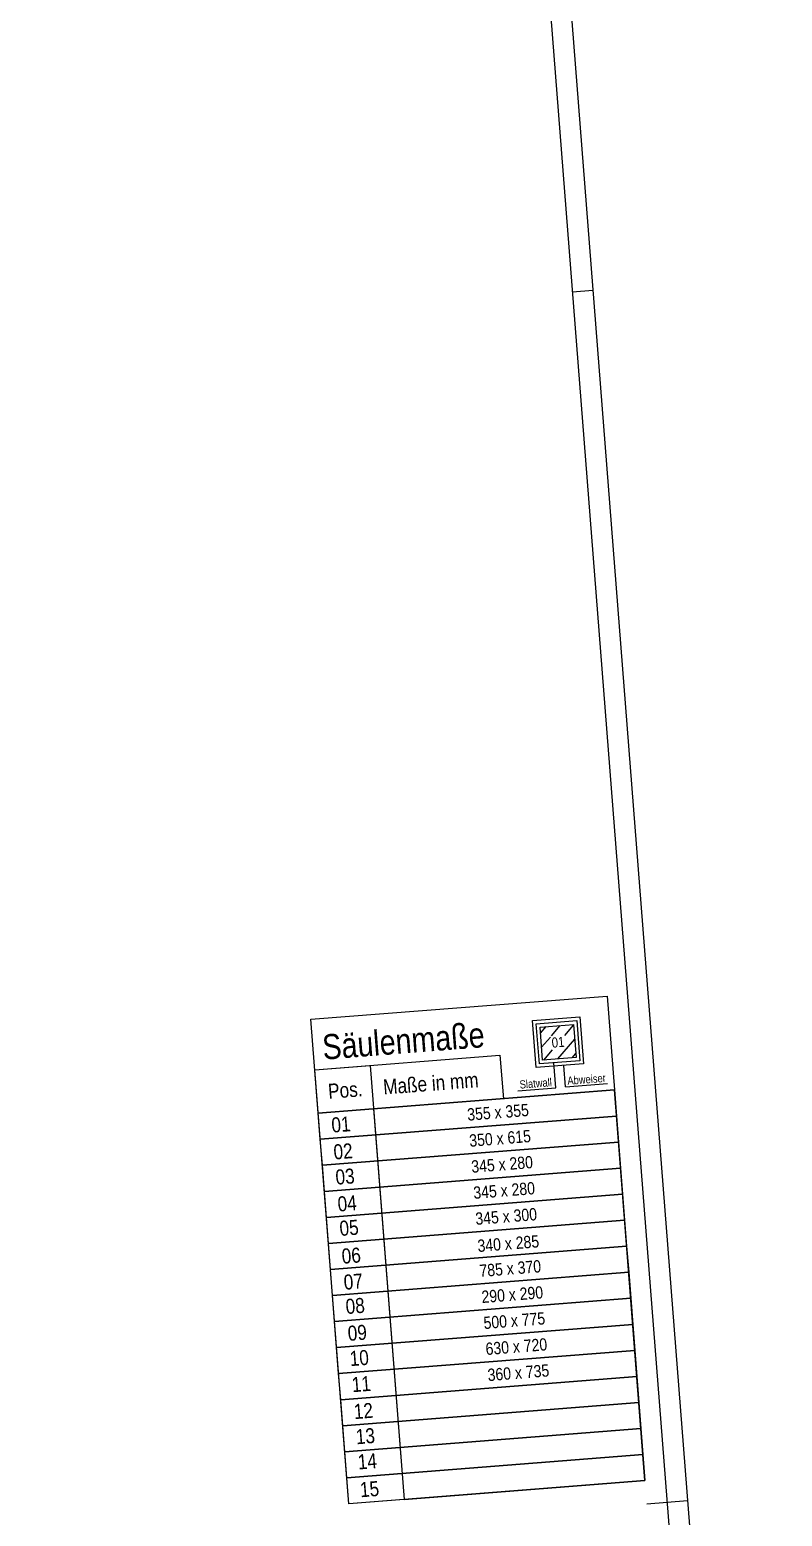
# Model space of a CAD drawing. Header units: millimetres. Extents: x 1954135 to 2038297, y 1349223 to 1397094.
# Drawn here: x 2012353 to 2021559, y 1368474 to 1386656 of the extents above; entities that cross this region are included whole.
import ezdxf
from ezdxf.enums import TextEntityAlignment as Align

# ---------------------------------------------------------------- set-up
doc = ezdxf.new("R2010")
doc.units = ezdxf.units.MM
doc.header["$MEASUREMENT"] = 0
doc.layers.add('99_Zeichenkopf', color=7, linetype='Continuous', lineweight=0)
doc.layers.add('99_Zeichenkopf (Construction)', color=7, linetype='Continuous', lineweight=0)
doc.styles.add('Rossmann', font='ARIALN.TTF', dxfattribs={"height": 100})
doc.styles.add('Style-Arial Narrow', font='ARIALN.TTF')

# ---------------------------------------------------------------- blocks, each defined once
blk = doc.blocks.new('*U328')
at = {"layer": '99_Zeichenkopf', "color": 5, "linetype": 'Continuous', "lineweight": 13}
blk.add_line((-230, -83), (278, -83), dxfattribs=at)
at = {"layer": '99_Zeichenkopf', "color": 5, "linetype": 'Continuous', "lineweight": 13, "style": 'Rossmann'}
blk.add_text('Slatwall', height=108.7, dxfattribs=at).set_placement((-199, 50), align=Align.TOP_LEFT)
blk = doc.blocks.new('*U329')
at = {"layer": '99_Zeichenkopf', "color": 253, "linetype": 'Continuous', "lineweight": 13}
blk.add_line((-263, -84), (298, -84), dxfattribs=at)
at = {"layer": '99_Zeichenkopf', "color": 253, "linetype": 'Continuous', "lineweight": 13, "style": 'Rossmann'}
blk.add_text('Abweiser', height=108.7, dxfattribs=at).set_placement((-233, 50), align=Align.TOP_LEFT)
blk = doc.blocks.new('*U327')
at = {"layer": '99_Zeichenkopf', "linetype": 'Continuous', "lineweight": 0}
h = blk.add_hatch(dxfattribs=at)
h.set_pattern_fill('HATCH', style=0, pattern_type=2)
h.set_pattern_definition([(45, (2190.58, 2297.59), (-86.557, 86.557), [])])
h.paths.add_polyline_path([(970, 2264), (1381, 2264), (1381, 2671), (970, 2671)])
h.paths.add_polyline_path([(1086, 2554), (1265, 2554), (1265, 2382), (1086, 2382)], flags=17)
at = {"layer": '99_Zeichenkopf', "color": 5, "linetype": 'Continuous', "lineweight": 13}
blk.add_line((1104, 1916), (1104, 2222), dxfattribs=at)
at = {"layer": '99_Zeichenkopf', "color": 253, "linetype": 'Continuous', "lineweight": 13}
blk.add_line((1224, 1916), (1224, 2179), dxfattribs=at)
at = {"layer": '99_Zeichenkopf', "color": 253, "linetype": 'Continuous', "lineweight": 13, "flags": 128}
blk.add_lwpolyline([(884, 2757), (1466, 2757), (1466, 2179), (884, 2179)], close=True, dxfattribs=at)
at = {"layer": '99_Zeichenkopf', "color": 5, "linetype": 'Continuous', "lineweight": 13, "flags": 128}
blk.add_lwpolyline([(927, 2714), (1423, 2714), (1423, 2222), (927, 2222)], close=True, dxfattribs=at)
at = {"layer": '99_Zeichenkopf', "color": 7, "linetype": 'Continuous', "lineweight": 0, "flags": 128}
blk.add_lwpolyline([(970, 2671), (1381, 2671), (1381, 2264), (970, 2264)], close=True, dxfattribs=at)
at = {"layer": '99_Zeichenkopf (Construction)', "color": 7, "linetype": 'Continuous', "lineweight": 0, "flags": 128}
for points in [[(-1817, 2984), (1817, 2984), (1817, 1832), (-1817, 1832)], [(-1817, 2364), (-1138, 2364), (-1138, -2961), (-1817, -2961)], [(-1817, 2364), (454, 2364), (454, 1832), (-1817, 1832)], [(-1817, 1832), (1817, 1832), (1817, 1512), (-1817, 1512)], [(1817, 1832), (-1138, 1832), (-1138, -2961), (1817, -2961)], [(-1817, 1512), (1817, 1512), (1817, 1193), (-1817, 1193)], [(-1817, 1193), (1817, 1193), (1817, 873), (-1817, 873)], [(-1817, 873), (1817, 873), (1817, 554), (-1817, 554)], [(-1817, 554), (1817, 554), (1817, 234), (-1817, 234)], [(-1817, 234), (1817, 234), (1817, -85), (-1817, -85)], [(-1817, -85), (1817, -85), (1817, -405), (-1817, -405)], [(-1817, -405), (1817, -405), (1817, -724), (-1817, -724)], [(-1817, -724), (1817, -724), (1817, -1044), (-1817, -1044)], [(-1817, -1044), (1817, -1044), (1817, -1363), (-1817, -1363)], [(-1817, -1363), (1817, -1363), (1817, -1683), (-1817, -1683)], [(-1817, -1683), (1817, -1683), (1817, -2002), (-1817, -2002)], [(-1817, -2002), (1817, -2002), (1817, -2322), (-1817, -2322)], [(-1817, -2322), (1817, -2322), (1817, -2641), (-1817, -2641)], [(-1817, -2641), (1817, -2641), (1817, -2961), (-1817, -2961)]]:
    blk.add_lwpolyline(points, close=True, dxfattribs=at)
at = {"layer": '99_Zeichenkopf', "color": 5, "linetype": 'Continuous', "lineweight": 13, "xscale": 0.9197499136353499, "yscale": 0.9197499136353499, "zscale": 0.9197499136353499}
blk.add_blockref('*U328', (849, 1992), dxfattribs=at)
at = {"layer": '99_Zeichenkopf', "color": 253, "linetype": 'Continuous', "lineweight": 13, "xscale": 0.9197499136353499, "yscale": 0.9197499136353499, "zscale": 0.9197499136353499}
blk.add_blockref('*U329', (1466, 1993), dxfattribs=at)
at = {"layer": '99_Zeichenkopf', "color": 7, "linetype": 'Continuous', "lineweight": 13, "style": 'Rossmann'}
blk.add_text('01', height=122.4, dxfattribs=at).set_placement((1175, 2468), align=Align.MIDDLE_CENTER)
at = {"layer": '99_Zeichenkopf (Construction)', "color": 150, "linetype": 'Continuous', "lineweight": 0, "style": 'Style-Arial Narrow'}
blk.add_text('Säulenmaße', height=306, dxfattribs=at).set_placement((-710, 2632), align=Align.MIDDLE_CENTER)
at = {"layer": '99_Zeichenkopf (Construction)', "color": 7, "linetype": 'Continuous', "lineweight": 0, "style": 'Style-Arial Narrow'}
for s, p in [('Maße in mm', (-416, 2088)), ('Pos.', (-1466, 2088)), ('01', (-1551, 1673)), ('02', (-1551, 1343)), ('03', (-1551, 1034)), ('04', (-1551, 704)), ('05', (-1551, 405)), ('06', (-1551, 64)), ('07', (-1551, -255)), ('08', (-1551, -553)), ('09', (-1551, -883)), ('10', (-1551, -1192)), ('11', (-1551, -1512)), ('12', (-1551, -1842)), ('13', (-1551, -2151)), ('14', (-1551, -2460)), ('15', (-1551, -2801))]:
    blk.add_text(s, height=183.6, dxfattribs=at).set_placement(p, align=Align.MIDDLE_CENTER)
blk = doc.blocks.new('Saeule')
at = {"layer": '99_Zeichenkopf', "color": 7, "linetype": 'Continuous', "lineweight": 0}
blk.add_blockref('*U327', (1817, -2984), dxfattribs=at)
blk = doc.blocks.new('*U325')
at = {"layer": '99_Zeichenkopf', "color": 7, "linetype": 'Continuous', "lineweight": 0}
blk.add_blockref('Saeule', (-1817, 2984), dxfattribs=at)
at = {"layer": '99_Zeichenkopf (Construction)', "color": 7, "linetype": 'Continuous', "lineweight": 0, "style": 'Rossmann'}
for s, p in [('355 x 355', (376, 1672)), ('350 x 615', (376, 1352)), ('345 x 280', (376, 1033)), ('345 x 280', (376, 713)), ('345 x 300', (376, 394)), ('340 x 285', (376, 61)), ('785 x 370', (376, -245)), ('290 x 290', (376, -565)), ('500 x 775', (376, -884)), ('630 x 720', (376, -1203)), ('360 x 735', (376, -1523))]:
    blk.add_text(s, height=150, dxfattribs=at).set_placement(p, align=Align.MIDDLE_CENTER)
blk = doc.blocks.new('A0_50')
at = {"layer": '99_Zeichenkopf', "lineweight": 0}
for p, q in [((0, 29450), (250, 29450)), ((-250, 14600), (250, 14600))]:
    blk.add_line(p, q, dxfattribs=at)
at = {"layer": '99_Zeichenkopf', "lineweight": 0, "flags": 128}
for points in [[(-59200, 41800), (250, 41800), (250, -250), (-59200, -250)], [(-58200, 41550), (0, 41550), (0, 0), (-58200, 0)]]:
    blk.add_lwpolyline(points, close=True, dxfattribs=at)

msp = doc.modelspace()

# ---------------------------------------------------------------- block references
at = {"layer": '99_Zeichenkopf', "color": 7, "linetype": 'Continuous', "lineweight": 0}
for name, p, rotation in [('A0_50', (2021290.3223, 1354091.4875), 4.475374000662286), ('*U325', (2017837.155, 1371719.8182), 4.475374000662484)]:
    msp.add_blockref(name, p, dxfattribs=dict(at, rotation=rotation))

doc.saveas('drawing.dxf')
